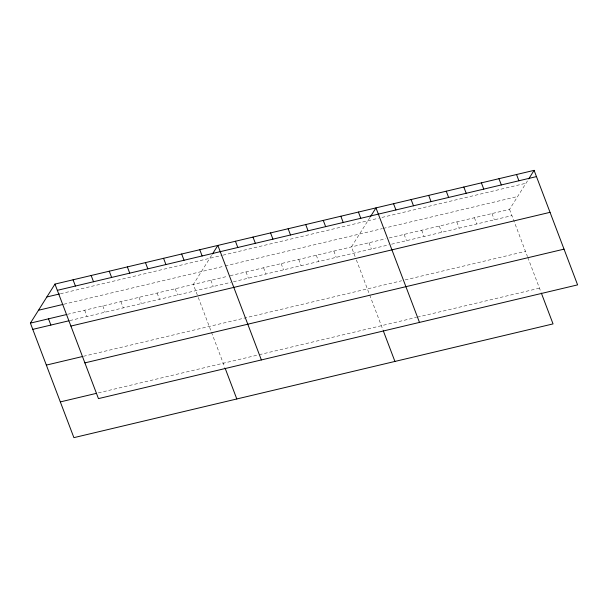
<?xml version="1.0" encoding="UTF-8"?>
<svg xmlns="http://www.w3.org/2000/svg" width="608" height="608" viewBox="0 0 608 608"><rect width="100%" height="100%" fill="white"/><g stroke="black" fill="none" stroke-linecap="round" stroke-linejoin="round"><path stroke-width="0.46" stroke-dasharray="3.04 2.28" d="M211.561 255.436L193.306 284.453L197.942 296.651M370.128 217.193L351.424 246.916L355.095 256.568M389.196 237.956L509.542 209.388L527.797 180.371M60.428 293.748L222.057 255.383M222.938 255.178L378.419 218.264M381.93 217.436L525.996 183.236M63.848 304.228L224.253 266.152M225.127 265.939L382.371 228.616M383.245 228.41L517.644 196.506M67.511 314.313L227.567 276.321M230.204 275.698L385.685 238.784M69.882 320.56L230.82 282.355M233.457 281.732L388.938 244.826M391.575 244.196L511.913 215.635M83.456 356.296L401.63 280.767M405.148 279.931L525.487 251.362M98.344 392.89L258.377 354.905M259.251 354.692L416.495 317.368M417.369 317.163L539.471 288.177M509.542 209.388L527.486 256.622M527.82 257.496L541.09 292.433M491.978 213.56L494.35 219.8M474.407 217.725L476.778 223.972M456.836 221.897L459.207 228.144M439.272 226.07L441.644 232.317M421.701 230.242L424.072 236.482M404.13 234.407L406.509 240.654M368.995 242.752L371.366 248.999M356.387 259.973L369.368 294.158M369.702 295.032L382.972 329.962M333.86 251.089L336.232 257.336M316.289 255.261L318.66 261.508M298.718 259.434L301.097 265.673M281.154 263.598L283.526 269.846M263.583 267.771L265.954 274.018M246.012 271.943L248.391 278.19M210.877 280.28L213.248 286.528M198.269 297.502L224.854 367.498M175.21 288.747L177.582 294.994M157.107 293.048L159.478 299.296M139.004 297.342L141.375 303.59M120.908 301.644L123.28 307.884M102.805 305.938L105.176 312.185M84.702 310.232L87.073 316.479"/><path stroke-width="0.91" d="M541.416 293.284L553.044 323.904L73.902 437.646L30.4 323.122L54.956 284.096L534.098 170.354L577.6 284.878L98.458 398.612L54.956 284.096M212.458 254.007L217.862 245.419L261.364 359.944M370.576 216.478L375.98 207.89L419.482 322.407M528.694 178.942L534.098 170.354M57.327 290.335L536.469 176.601M46.854 296.97L59.523 293.968M38.502 310.247L62.936 304.441M30.4 323.122L66.599 314.534M32.771 329.369L68.978 320.773M70.9 326.07L550.042 212.329M46.345 365.104L82.551 356.508M84.884 362.885L564.026 249.143M60.329 401.911L96.535 393.323M516.526 174.526L518.898 180.774M498.963 178.699L501.334 184.938M481.392 182.864L483.763 189.111M463.82 187.036L466.199 193.283M446.257 191.208L448.628 197.456M428.686 195.373L431.057 201.62M411.114 199.546L413.493 205.793M393.551 203.718L395.922 209.965M358.408 212.055L360.787 218.302M340.845 216.228L343.216 222.475M383.298 330.813L394.926 361.441M323.274 220.4L325.645 226.647M305.702 224.572L308.081 230.812M288.139 228.737L290.51 234.984M270.568 232.91L272.939 239.157M252.996 237.082L255.375 243.329M235.433 241.254L237.804 247.494M199.758 249.721L202.137 255.96M225.18 368.349L236.808 398.977M181.663 254.015L184.034 260.262M163.56 258.309L165.931 264.556M145.456 262.61L147.828 268.858M127.361 266.904L129.732 273.152M109.258 271.198L111.629 277.446M91.154 275.5L93.526 281.747M73.051 279.794L75.43 286.041M48.503 318.828L50.874 325.075"/></g></svg>
